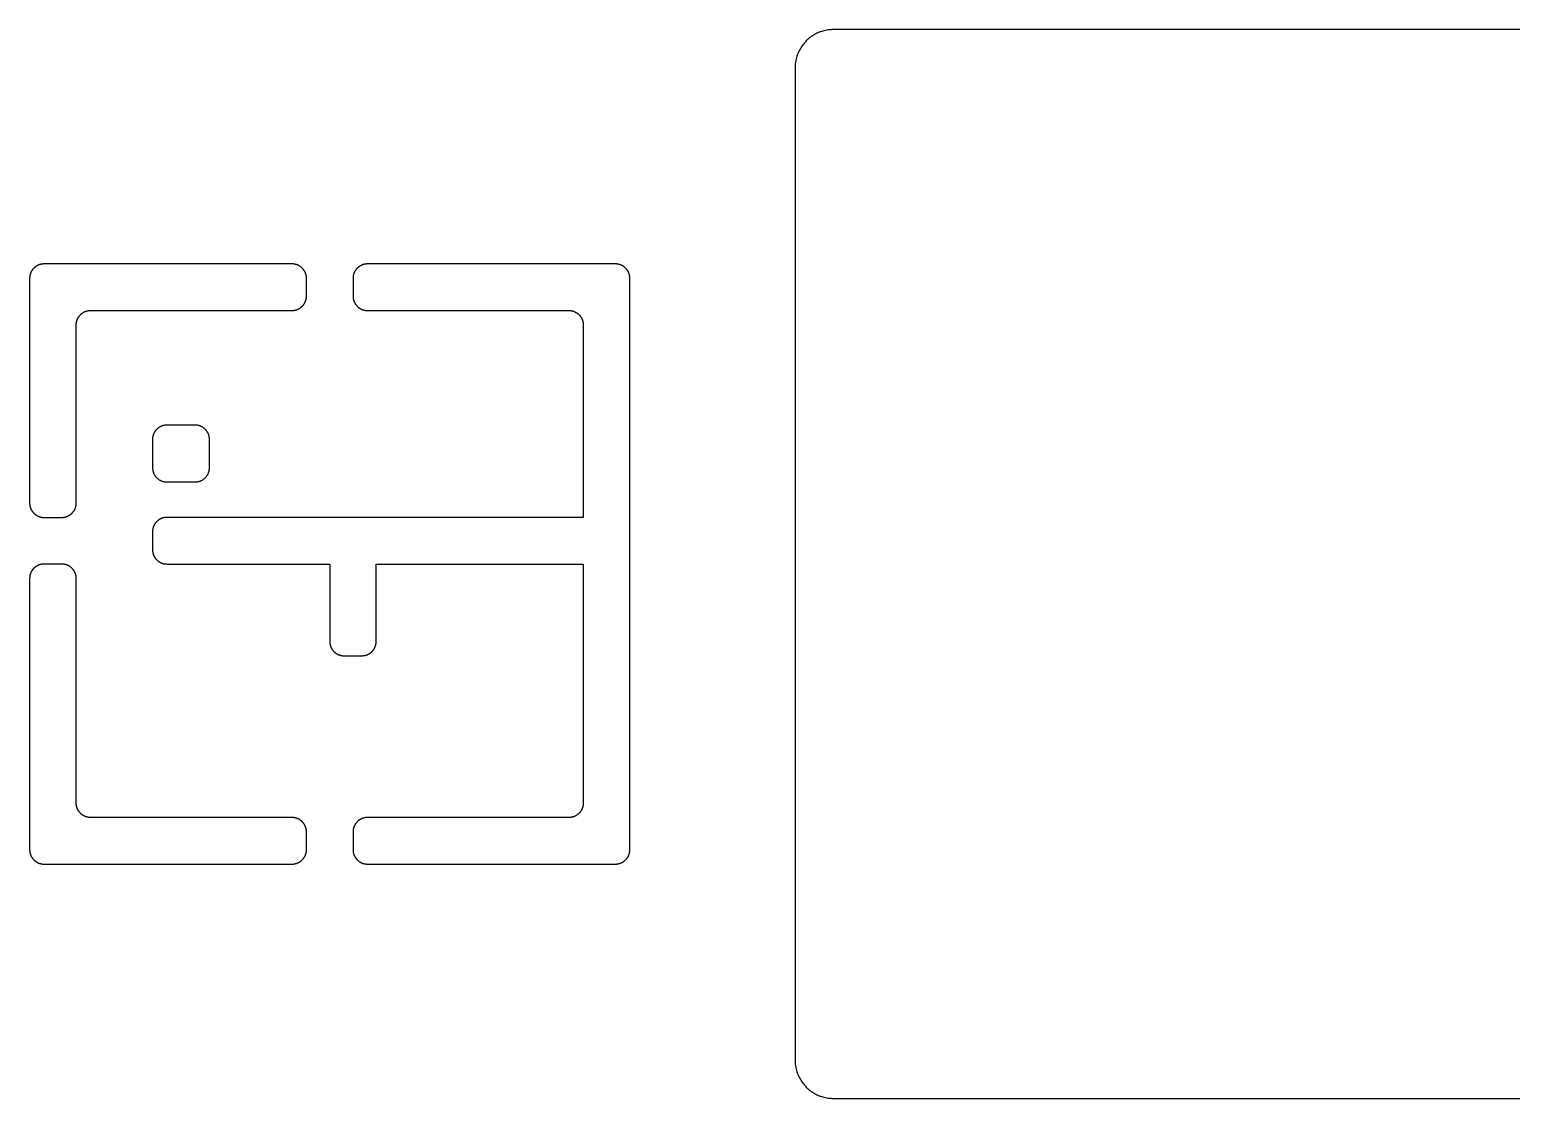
# Model space of a CAD drawing. Header units: millimetres. Extents: x -2014 to -1710, y 1046 to 1151.
# Drawn here: x -1988.44 to -1969.03, y 1091.71 to 1105.71 of the extents above; entities that cross this region are included whole.
import ezdxf

# ---------------------------------------------------------------- set-up
doc = ezdxf.new("R2010")
doc.units = ezdxf.units.MM
doc.layers.add('Layer 01', color=1, linetype='Continuous', true_color=0xff0000)

msp = doc.modelspace()

# ---------------------------------------------------------------- linework, layer by layer
at = {"layer": 'Layer 01', "color": 254, "true_color": 0xcad1ee}
for points in [[(-1977.91549, 1105.705865), (-1977.932561, 1105.705574), (-1977.949611, 1105.7047), (-1977.966622, 1105.703244), (-1977.983574, 1105.701208), (-1978.000445, 1105.698595), (-1978.017218, 1105.695407), (-1978.033872, 1105.691649), (-1978.050389, 1105.687324), (-1978.066748, 1105.682438), (-1978.08293, 1105.676996), (-1978.098917, 1105.671004), (-1978.114691, 1105.664471), (-1978.130232, 1105.657403), (-1978.145523, 1105.649808), (-1978.160545, 1105.641695), (-1978.175282, 1105.633075), (-1978.189716, 1105.623956), (-1978.20383, 1105.61435), (-1978.217608, 1105.604268), (-1978.231034, 1105.593721), (-1978.244092, 1105.582722), (-1978.256767, 1105.571283), (-1978.269044, 1105.559419), (-1978.280908, 1105.547142), (-1978.292347, 1105.534467), (-1978.303346, 1105.521409), (-1978.313893, 1105.507983), (-1978.323975, 1105.494205), (-1978.333581, 1105.480091), (-1978.3427, 1105.465657), (-1978.351321, 1105.45092), (-1978.359433, 1105.435898), (-1978.367028, 1105.420607), (-1978.374096, 1105.405066), (-1978.380629, 1105.389292), (-1978.386621, 1105.373305), (-1978.392063, 1105.357122), (-1978.396949, 1105.340764), (-1978.401274, 1105.324247), (-1978.405032, 1105.307593), (-1978.40822, 1105.29082), (-1978.410833, 1105.273949), (-1978.412869, 1105.256997), (-1978.414325, 1105.239986), (-1978.415199, 1105.222936), (-1978.41549, 1105.205865)], [(-1964.91549, 1105.705865), (-1977.91549, 1105.705865)], [(-1978.41549, 1105.205865), (-1978.41549, 1092.205865)], [(-1988.251842, 1102.636607), (-1988.25671, 1102.636551), (-1988.261536, 1102.636386), (-1988.266321, 1102.63611), (-1988.271064, 1102.635724), (-1988.275765, 1102.635228), (-1988.280424, 1102.634623), (-1988.285041, 1102.633908), (-1988.289615, 1102.633083), (-1988.294146, 1102.63215), (-1988.298635, 1102.631107), (-1988.303081, 1102.629956), (-1988.307483, 1102.628696), (-1988.311843, 1102.627328), (-1988.316158, 1102.625851), (-1988.32043, 1102.624266), (-1988.324658, 1102.622573), (-1988.328842, 1102.620773), (-1988.332982, 1102.618865), (-1988.337077, 1102.616849), (-1988.341128, 1102.614727), (-1988.345134, 1102.612497), (-1988.349095, 1102.610161), (-1988.353011, 1102.607717), (-1988.356881, 1102.605168), (-1988.360707, 1102.602512), (-1988.364486, 1102.599749), (-1988.368219, 1102.596881), (-1988.371907, 1102.593907), (-1988.375548, 1102.590828), (-1988.379143, 1102.587643), (-1988.382691, 1102.584352), (-1988.386193, 1102.580957), (-1988.389617, 1102.577486), (-1988.392932, 1102.573967), (-1988.396138, 1102.570402), (-1988.399236, 1102.56679), (-1988.402225, 1102.563131), (-1988.405105, 1102.559425), (-1988.407877, 1102.555673), (-1988.41054, 1102.551873), (-1988.413094, 1102.548026), (-1988.415539, 1102.544133), (-1988.417876, 1102.540192), (-1988.420104, 1102.536205), (-1988.422224, 1102.532171), (-1988.424235, 1102.52809), (-1988.426137, 1102.523962), (-1988.42793, 1102.519787), (-1988.429615, 1102.515565), (-1988.431191, 1102.511296), (-1988.432658, 1102.50698), (-1988.434017, 1102.502617), (-1988.435267, 1102.498208), (-1988.436408, 1102.493751), (-1988.437441, 1102.489248), (-1988.438364, 1102.484698), (-1988.43918, 1102.480101), (-1988.439886, 1102.475457), (-1988.440484, 1102.470766), (-1988.440973, 1102.466028), (-1988.441353, 1102.461243), (-1988.441625, 1102.456411), (-1988.441788, 1102.451532), (-1988.441843, 1102.446607)], [(-1985.006083, 1102.636607), (-1988.251842, 1102.636607)], [(-1984.816083, 1102.446607), (-1984.816138, 1102.451472), (-1984.816304, 1102.456296), (-1984.81658, 1102.461079), (-1984.816967, 1102.465821), (-1984.817463, 1102.47052), (-1984.818069, 1102.475178), (-1984.818785, 1102.479794), (-1984.81961, 1102.484368), (-1984.820544, 1102.488899), (-1984.821587, 1102.493388), (-1984.82274, 1102.497833), (-1984.824, 1102.502236), (-1984.82537, 1102.506595), (-1984.826847, 1102.510911), (-1984.828433, 1102.515184), (-1984.830126, 1102.519413), (-1984.831927, 1102.523597), (-1984.833835, 1102.527738), (-1984.835851, 1102.531834), (-1984.837974, 1102.535885), (-1984.840204, 1102.539892), (-1984.84254, 1102.543854), (-1984.844983, 1102.547771), (-1984.847533, 1102.551642), (-1984.850188, 1102.555468), (-1984.85295, 1102.559248), (-1984.855817, 1102.562982), (-1984.85879, 1102.56667), (-1984.861868, 1102.570312), (-1984.865051, 1102.573907), (-1984.868339, 1102.577455), (-1984.871732, 1102.580957), (-1984.875201, 1102.584381), (-1984.878717, 1102.587696), (-1984.88228, 1102.590902), (-1984.885891, 1102.594), (-1984.889548, 1102.596989), (-1984.893252, 1102.599869), (-1984.897003, 1102.602641), (-1984.900802, 1102.605304), (-1984.904647, 1102.607858), (-1984.90854, 1102.610304), (-1984.912479, 1102.61264), (-1984.916466, 1102.614869), (-1984.9205, 1102.616988), (-1984.924581, 1102.618999), (-1984.928708, 1102.620901), (-1984.932883, 1102.622694), (-1984.937105, 1102.624379), (-1984.941374, 1102.625955), (-1984.94569, 1102.627422), (-1984.950054, 1102.628781), (-1984.954464, 1102.630031), (-1984.958921, 1102.631172), (-1984.963425, 1102.632205), (-1984.967977, 1102.633129), (-1984.972575, 1102.633944), (-1984.977221, 1102.63465), (-1984.981914, 1102.635248), (-1984.986653, 1102.635737), (-1984.99144, 1102.636118), (-1984.996274, 1102.636389), (-1985.001155, 1102.636552), (-1985.006083, 1102.636607)], [(-1984.016083, 1102.636607), (-1984.020948, 1102.636551), (-1984.025772, 1102.636386), (-1984.030555, 1102.636109), (-1984.035297, 1102.635723), (-1984.039997, 1102.635227), (-1984.044654, 1102.63462), (-1984.04927, 1102.633905), (-1984.053844, 1102.63308), (-1984.058375, 1102.632145), (-1984.062864, 1102.631102), (-1984.067309, 1102.62995), (-1984.071712, 1102.628689), (-1984.076071, 1102.62732), (-1984.080388, 1102.625842), (-1984.08466, 1102.624257), (-1984.088889, 1102.622563), (-1984.093073, 1102.620762), (-1984.097214, 1102.618854), (-1984.10131, 1102.616838), (-1984.105361, 1102.614715), (-1984.109368, 1102.612485), (-1984.11333, 1102.610149), (-1984.117247, 1102.607706), (-1984.121118, 1102.605157), (-1984.124944, 1102.602501), (-1984.128724, 1102.59974), (-1984.132458, 1102.596872), (-1984.136146, 1102.5939), (-1984.139788, 1102.590822), (-1984.143383, 1102.587638), (-1984.146931, 1102.58435), (-1984.150433, 1102.580957), (-1984.153857, 1102.577488), (-1984.157172, 1102.573972), (-1984.160378, 1102.570409), (-1984.163476, 1102.566799), (-1984.166465, 1102.563142), (-1984.169345, 1102.559437), (-1984.172117, 1102.555686), (-1984.17478, 1102.551888), (-1984.177334, 1102.548042), (-1984.17978, 1102.54415), (-1984.182116, 1102.54021), (-1984.184345, 1102.536223), (-1984.186464, 1102.53219), (-1984.188475, 1102.528109), (-1984.190377, 1102.523981), (-1984.19217, 1102.519806), (-1984.193855, 1102.515584), (-1984.195431, 1102.511315), (-1984.196898, 1102.506999), (-1984.198257, 1102.502636), (-1984.199507, 1102.498226), (-1984.200648, 1102.493768), (-1984.201681, 1102.489264), (-1984.202605, 1102.484712), (-1984.20342, 1102.480114), (-1984.204126, 1102.475468), (-1984.204724, 1102.470776), (-1984.205213, 1102.466036), (-1984.205594, 1102.461249), (-1984.205865, 1102.456416), (-1984.206028, 1102.451535), (-1984.206083, 1102.446607)], [(-1980.770323, 1102.636607), (-1984.016083, 1102.636607)], [(-1980.580323, 1102.446607), (-1980.580378, 1102.451472), (-1980.580544, 1102.456296), (-1980.58082, 1102.461079), (-1980.581207, 1102.465821), (-1980.581703, 1102.47052), (-1980.582309, 1102.475178), (-1980.583025, 1102.479794), (-1980.58385, 1102.484368), (-1980.584784, 1102.488899), (-1980.585828, 1102.493388), (-1980.58698, 1102.497833), (-1980.588241, 1102.502236), (-1980.58961, 1102.506595), (-1980.591087, 1102.510911), (-1980.592673, 1102.515184), (-1980.594366, 1102.519413), (-1980.596167, 1102.523597), (-1980.598076, 1102.527738), (-1980.600091, 1102.531834), (-1980.602214, 1102.535885), (-1980.604444, 1102.539892), (-1980.606781, 1102.543854), (-1980.609224, 1102.547771), (-1980.611773, 1102.551642), (-1980.614428, 1102.555468), (-1980.61719, 1102.559248), (-1980.620057, 1102.562982), (-1980.62303, 1102.56667), (-1980.626108, 1102.570312), (-1980.629291, 1102.573907), (-1980.632579, 1102.577455), (-1980.635973, 1102.580957), (-1980.639442, 1102.584381), (-1980.642958, 1102.587696), (-1980.646521, 1102.590902), (-1980.650131, 1102.594), (-1980.653788, 1102.596989), (-1980.657492, 1102.599869), (-1980.661244, 1102.602641), (-1980.665042, 1102.605304), (-1980.668887, 1102.607858), (-1980.67278, 1102.610304), (-1980.676719, 1102.61264), (-1980.680706, 1102.614869), (-1980.68474, 1102.616988), (-1980.688821, 1102.618999), (-1980.692948, 1102.620901), (-1980.697123, 1102.622694), (-1980.701345, 1102.624379), (-1980.705614, 1102.625955), (-1980.709931, 1102.627422), (-1980.714294, 1102.628781), (-1980.718704, 1102.630031), (-1980.723161, 1102.631172), (-1980.727666, 1102.632205), (-1980.732217, 1102.633129), (-1980.736816, 1102.633944), (-1980.741461, 1102.63465), (-1980.746154, 1102.635248), (-1980.750893, 1102.635737), (-1980.75568, 1102.636118), (-1980.760514, 1102.636389), (-1980.765395, 1102.636552), (-1980.770323, 1102.636607)], [(-1988.441843, 1102.446607), (-1988.441843, 1099.505787)], [(-1984.816083, 1102.216607), (-1984.816083, 1102.446607)], [(-1984.206083, 1102.446607), (-1984.206083, 1102.216607)], [(-1980.580323, 1094.965087), (-1980.580323, 1102.446607)], [(-1985.006083, 1102.026607), (-1985.001217, 1102.026662), (-1984.996393, 1102.026828), (-1984.99161, 1102.027104), (-1984.986869, 1102.027491), (-1984.982169, 1102.027987), (-1984.977511, 1102.028593), (-1984.972895, 1102.029309), (-1984.968322, 1102.030134), (-1984.96379, 1102.031068), (-1984.959302, 1102.032112), (-1984.954856, 1102.033264), (-1984.950453, 1102.034524), (-1984.946094, 1102.035894), (-1984.941778, 1102.037371), (-1984.937505, 1102.038957), (-1984.933277, 1102.04065), (-1984.929092, 1102.042451), (-1984.924952, 1102.044359), (-1984.920856, 1102.046375), (-1984.916804, 1102.048498), (-1984.912797, 1102.050728), (-1984.908835, 1102.053064), (-1984.904919, 1102.055507), (-1984.901047, 1102.058057), (-1984.897222, 1102.060712), (-1984.893442, 1102.063474), (-1984.889707, 1102.066341), (-1984.886019, 1102.069314), (-1984.882378, 1102.072392), (-1984.878783, 1102.075575), (-1984.875234, 1102.078863), (-1984.871732, 1102.082256), (-1984.868309, 1102.085725), (-1984.864994, 1102.089241), (-1984.861787, 1102.092804), (-1984.858689, 1102.096415), (-1984.8557, 1102.100072), (-1984.85282, 1102.103776), (-1984.850049, 1102.107527), (-1984.847386, 1102.111326), (-1984.844831, 1102.115171), (-1984.842386, 1102.119064), (-1984.840049, 1102.123003), (-1984.837821, 1102.12699), (-1984.835701, 1102.131024), (-1984.833691, 1102.135105), (-1984.831789, 1102.139232), (-1984.829995, 1102.143407), (-1984.82831, 1102.147629), (-1984.826734, 1102.151898), (-1984.825267, 1102.156214), (-1984.823908, 1102.160578), (-1984.822658, 1102.164988), (-1984.821517, 1102.169445), (-1984.820485, 1102.17395), (-1984.819561, 1102.178501), (-1984.818746, 1102.183099), (-1984.818039, 1102.187745), (-1984.817441, 1102.192438), (-1984.816952, 1102.197177), (-1984.816572, 1102.201964), (-1984.8163, 1102.206798), (-1984.816137, 1102.211679), (-1984.816083, 1102.216607)], [(-1984.206083, 1102.216607), (-1984.206027, 1102.211741), (-1984.205861, 1102.206917), (-1984.205585, 1102.202134), (-1984.205199, 1102.197393), (-1984.204703, 1102.192693), (-1984.204096, 1102.188035), (-1984.203381, 1102.183419), (-1984.202556, 1102.178846), (-1984.201621, 1102.174314), (-1984.200578, 1102.169826), (-1984.199426, 1102.16538), (-1984.198165, 1102.160978), (-1984.196796, 1102.156618), (-1984.195318, 1102.152302), (-1984.193733, 1102.14803), (-1984.192039, 1102.143801), (-1984.190238, 1102.139616), (-1984.18833, 1102.135476), (-1984.186314, 1102.13138), (-1984.184191, 1102.127328), (-1984.181961, 1102.123321), (-1984.179625, 1102.11936), (-1984.177182, 1102.115443), (-1984.174633, 1102.111572), (-1984.171977, 1102.107746), (-1984.169216, 1102.103966), (-1984.166349, 1102.100232), (-1984.163376, 1102.096544), (-1984.160298, 1102.092902), (-1984.157114, 1102.089307), (-1984.153826, 1102.085758), (-1984.150433, 1102.082256), (-1984.146964, 1102.078833), (-1984.143448, 1102.075518), (-1984.139885, 1102.072311), (-1984.136275, 1102.069214), (-1984.132618, 1102.066225), (-1984.128913, 1102.063344), (-1984.125162, 1102.060573), (-1984.121364, 1102.05791), (-1984.117518, 1102.055355), (-1984.113626, 1102.05291), (-1984.109686, 1102.050573), (-1984.105699, 1102.048345), (-1984.101666, 1102.046225), (-1984.097585, 1102.044215), (-1984.093457, 1102.042313), (-1984.089282, 1102.040519), (-1984.08506, 1102.038834), (-1984.080791, 1102.037258), (-1984.076475, 1102.035791), (-1984.072112, 1102.034432), (-1984.067702, 1102.033183), (-1984.063244, 1102.032041), (-1984.05874, 1102.031009), (-1984.054189, 1102.030085), (-1984.04959, 1102.02927), (-1984.044944, 1102.028563), (-1984.040252, 1102.027965), (-1984.035512, 1102.027476), (-1984.030725, 1102.027096), (-1984.025892, 1102.026824), (-1984.021011, 1102.026661), (-1984.016083, 1102.026607)], [(-1987.831843, 1101.836607), (-1987.831787, 1101.841474), (-1987.831622, 1101.846301), (-1987.831346, 1101.851085), (-1987.83096, 1101.855828), (-1987.830464, 1101.860529), (-1987.829858, 1101.865188), (-1987.829143, 1101.869805), (-1987.828319, 1101.874379), (-1987.827386, 1101.878911), (-1987.826343, 1101.883399), (-1987.825192, 1101.887845), (-1987.823932, 1101.892248), (-1987.822563, 1101.896607), (-1987.821087, 1101.900923), (-1987.819502, 1101.905194), (-1987.817809, 1101.909423), (-1987.816009, 1101.913607), (-1987.814101, 1101.917746), (-1987.812085, 1101.921842), (-1987.809963, 1101.925892), (-1987.807733, 1101.929898), (-1987.805396, 1101.933859), (-1987.802953, 1101.937775), (-1987.800403, 1101.941646), (-1987.797747, 1101.945471), (-1987.794985, 1101.94925), (-1987.792117, 1101.952984), (-1987.789143, 1101.956671), (-1987.786064, 1101.960312), (-1987.782878, 1101.963907), (-1987.779588, 1101.967455), (-1987.776193, 1101.970957), (-1987.772721, 1101.974381), (-1987.769203, 1101.977696), (-1987.765638, 1101.980902), (-1987.762026, 1101.984), (-1987.758367, 1101.986989), (-1987.754661, 1101.989869), (-1987.750908, 1101.992641), (-1987.747109, 1101.995304), (-1987.743262, 1101.997858), (-1987.739369, 1102.000304), (-1987.735428, 1102.00264), (-1987.731441, 1102.004869), (-1987.727407, 1102.006988), (-1987.723325, 1102.008999), (-1987.719197, 1102.010901), (-1987.715022, 1102.012694), (-1987.7108, 1102.014379), (-1987.706532, 1102.015955), (-1987.702216, 1102.017422), (-1987.697853, 1102.018781), (-1987.693444, 1102.020031), (-1987.688987, 1102.021172), (-1987.684484, 1102.022205), (-1987.679934, 1102.023129), (-1987.675336, 1102.023944), (-1987.670692, 1102.02465), (-1987.666001, 1102.025248), (-1987.661263, 1102.025737), (-1987.656478, 1102.026118), (-1987.651647, 1102.026389), (-1987.646768, 1102.026552), (-1987.641843, 1102.026607)], [(-1987.641843, 1102.026607), (-1985.006083, 1102.026607)], [(-1984.016083, 1102.026607), (-1981.380323, 1102.026607)], [(-1981.380323, 1102.026607), (-1981.375455, 1102.026551), (-1981.370629, 1102.026386), (-1981.365844, 1102.02611), (-1981.361101, 1102.025724), (-1981.3564, 1102.025228), (-1981.351741, 1102.024623), (-1981.347125, 1102.023908), (-1981.342551, 1102.023083), (-1981.338019, 1102.02215), (-1981.33353, 1102.021107), (-1981.329085, 1102.019956), (-1981.324682, 1102.018696), (-1981.320323, 1102.017328), (-1981.316007, 1102.015851), (-1981.311735, 1102.014266), (-1981.307507, 1102.012573), (-1981.303323, 1102.010773), (-1981.299183, 1102.008865), (-1981.295088, 1102.006849), (-1981.291037, 1102.004727), (-1981.287031, 1102.002497), (-1981.28307, 1102.000161), (-1981.279154, 1101.997717), (-1981.275284, 1101.995168), (-1981.271459, 1101.992512), (-1981.26768, 1101.989749), (-1981.263946, 1101.986881), (-1981.260259, 1101.983907), (-1981.256617, 1101.980828), (-1981.253022, 1101.977643), (-1981.249474, 1101.974352), (-1981.245973, 1101.970957), (-1981.242549, 1101.967486), (-1981.239234, 1101.963968), (-1981.236027, 1101.960402), (-1981.23293, 1101.95679), (-1981.229941, 1101.953131), (-1981.22706, 1101.949425), (-1981.224289, 1101.945673), (-1981.221626, 1101.941873), (-1981.219072, 1101.938026), (-1981.216626, 1101.934133), (-1981.214289, 1101.930192), (-1981.212061, 1101.926205), (-1981.209942, 1101.922171), (-1981.207931, 1101.91809), (-1981.206029, 1101.913962), (-1981.204235, 1101.909787), (-1981.202551, 1101.905565), (-1981.200975, 1101.901296), (-1981.199507, 1101.89698), (-1981.198149, 1101.892617), (-1981.196899, 1101.888208), (-1981.195757, 1101.883751), (-1981.194725, 1101.879248), (-1981.193801, 1101.874698), (-1981.192986, 1101.870101), (-1981.192279, 1101.865456), (-1981.191681, 1101.860765), (-1981.191192, 1101.856028), (-1981.190812, 1101.851243), (-1981.19054, 1101.846411), (-1981.190377, 1101.841532), (-1981.190323, 1101.836607)], [(-1987.831843, 1099.505787), (-1987.831843, 1101.836607)], [(-1981.190323, 1101.836607), (-1981.190323, 1099.315787)], [(-1986.645054, 1100.524985), (-1986.649838, 1100.524931), (-1986.654581, 1100.524767), (-1986.659284, 1100.524496), (-1986.663946, 1100.524116), (-1986.668566, 1100.523628), (-1986.673146, 1100.523032), (-1986.677684, 1100.522328), (-1986.682181, 1100.521517), (-1986.686636, 1100.520598), (-1986.69105, 1100.519573), (-1986.695421, 1100.51844), (-1986.699749, 1100.5172), (-1986.704036, 1100.515854), (-1986.708279, 1100.514401), (-1986.71248, 1100.512842), (-1986.716638, 1100.511178), (-1986.720752, 1100.509407), (-1986.724823, 1100.50753), (-1986.72885, 1100.505548), (-1986.732834, 1100.503461), (-1986.736773, 1100.501269), (-1986.740669, 1100.498971), (-1986.74452, 1100.496569), (-1986.748326, 1100.494063), (-1986.752088, 1100.491452), (-1986.755804, 1100.488737), (-1986.759476, 1100.485918), (-1986.763102, 1100.482995), (-1986.766682, 1100.479969), (-1986.770217, 1100.476839), (-1986.773706, 1100.473606), (-1986.777149, 1100.470269), (-1986.780515, 1100.466859), (-1986.783775, 1100.463402), (-1986.786927, 1100.459899), (-1986.789973, 1100.456349), (-1986.792912, 1100.452753), (-1986.795744, 1100.449111), (-1986.798469, 1100.445423), (-1986.801087, 1100.441688), (-1986.803598, 1100.437907), (-1986.806003, 1100.43408), (-1986.8083, 1100.430207), (-1986.810491, 1100.426287), (-1986.812575, 1100.422321), (-1986.814552, 1100.418309), (-1986.816422, 1100.41425), (-1986.818185, 1100.410145), (-1986.819842, 1100.405994), (-1986.821391, 1100.401797), (-1986.822834, 1100.397553), (-1986.82417, 1100.393263), (-1986.825399, 1100.388927), (-1986.826521, 1100.384544), (-1986.827536, 1100.380116), (-1986.828445, 1100.375641), (-1986.829246, 1100.371119), (-1986.829941, 1100.366552), (-1986.830529, 1100.361938), (-1986.831009, 1100.357278), (-1986.831383, 1100.352572), (-1986.831651, 1100.347819), (-1986.831811, 1100.34302), (-1986.831864, 1100.338175)], [(-1986.27399, 1100.524985), (-1986.645054, 1100.524985)], [(-1986.08718, 1100.338175), (-1986.087234, 1100.342958), (-1986.087397, 1100.347702), (-1986.087669, 1100.352404), (-1986.088049, 1100.357066), (-1986.088537, 1100.361687), (-1986.089133, 1100.366267), (-1986.089837, 1100.370805), (-1986.090648, 1100.375302), (-1986.091566, 1100.379757), (-1986.092592, 1100.38417), (-1986.093725, 1100.388541), (-1986.094965, 1100.39287), (-1986.096311, 1100.397156), (-1986.097763, 1100.4014), (-1986.099322, 1100.405601), (-1986.100987, 1100.409758), (-1986.102758, 1100.413873), (-1986.104635, 1100.417944), (-1986.106617, 1100.421971), (-1986.108704, 1100.425955), (-1986.110896, 1100.429894), (-1986.113193, 1100.433789), (-1986.115595, 1100.43764), (-1986.118102, 1100.441447), (-1986.120713, 1100.445208), (-1986.123428, 1100.448925), (-1986.126247, 1100.452596), (-1986.12917, 1100.456222), (-1986.132196, 1100.459803), (-1986.135326, 1100.463338), (-1986.138559, 1100.466827), (-1986.141895, 1100.470269), (-1986.145306, 1100.473636), (-1986.148763, 1100.476895), (-1986.152266, 1100.480048), (-1986.155816, 1100.483093), (-1986.159412, 1100.486032), (-1986.163054, 1100.488864), (-1986.166742, 1100.491589), (-1986.170477, 1100.494207), (-1986.174258, 1100.496719), (-1986.178085, 1100.499123), (-1986.181958, 1100.501421), (-1986.185878, 1100.503612), (-1986.189844, 1100.505696), (-1986.193856, 1100.507673), (-1986.197915, 1100.509543), (-1986.20202, 1100.511306), (-1986.206171, 1100.512963), (-1986.210368, 1100.514512), (-1986.214612, 1100.515955), (-1986.218902, 1100.517291), (-1986.223238, 1100.51852), (-1986.22762, 1100.519642), (-1986.232049, 1100.520657), (-1986.236524, 1100.521565), (-1986.241045, 1100.522367), (-1986.245613, 1100.523061), (-1986.250227, 1100.523649), (-1986.254887, 1100.52413), (-1986.259593, 1100.524504), (-1986.264346, 1100.524771), (-1986.269145, 1100.524932), (-1986.27399, 1100.524985)], [(-1986.831864, 1100.338175), (-1986.831864, 1099.967122)], [(-1986.08718, 1099.967122), (-1986.08718, 1100.338175)], [(-1986.831864, 1099.967122), (-1986.831751, 1099.960602), (-1986.831409, 1099.954091), (-1986.830841, 1099.947595), (-1986.830046, 1099.941123), (-1986.829026, 1099.934683), (-1986.827782, 1099.928282), (-1986.826315, 1099.921929), (-1986.824628, 1099.91563), (-1986.822721, 1099.909394), (-1986.820598, 1099.903229), (-1986.818262, 1099.897142), (-1986.815714, 1099.891139), (-1986.812958, 1099.88523), (-1986.809998, 1099.87942), (-1986.806837, 1099.873717), (-1986.803478, 1099.868128), (-1986.799927, 1099.862659), (-1986.796187, 1099.857318), (-1986.792263, 1099.85211), (-1986.788159, 1099.847043), (-1986.783881, 1099.842122), (-1986.779434, 1099.837353), (-1986.774823, 1099.832742), (-1986.770055, 1099.828295), (-1986.765133, 1099.824017), (-1986.760066, 1099.819914), (-1986.754858, 1099.815989), (-1986.749517, 1099.812249), (-1986.744048, 1099.808698), (-1986.738459, 1099.80534), (-1986.732756, 1099.802178), (-1986.726946, 1099.799218), (-1986.721037, 1099.796462), (-1986.715034, 1099.793915), (-1986.708947, 1099.791578), (-1986.702782, 1099.789455), (-1986.696546, 1099.787548), (-1986.690248, 1099.785861), (-1986.683894, 1099.784394), (-1986.677493, 1099.78315), (-1986.671053, 1099.78213), (-1986.664581, 1099.781335), (-1986.658085, 1099.780767), (-1986.651574, 1099.780426), (-1986.645054, 1099.780312)], [(-1986.27399, 1099.780312), (-1986.269206, 1099.780366), (-1986.264463, 1099.780529), (-1986.259761, 1099.780801), (-1986.255099, 1099.781181), (-1986.250478, 1099.781669), (-1986.245898, 1099.782265), (-1986.24136, 1099.782968), (-1986.236863, 1099.78378), (-1986.232408, 1099.784698), (-1986.227995, 1099.785724), (-1986.223624, 1099.786857), (-1986.219295, 1099.788097), (-1986.215009, 1099.789443), (-1986.210765, 1099.790895), (-1986.206564, 1099.792454), (-1986.202407, 1099.794119), (-1986.198292, 1099.79589), (-1986.194221, 1099.797766), (-1986.190194, 1099.799748), (-1986.18621, 1099.801836), (-1986.182271, 1099.804028), (-1986.178375, 1099.806325), (-1986.174525, 1099.808727), (-1986.170718, 1099.811234), (-1986.166957, 1099.813845), (-1986.16324, 1099.81656), (-1986.159569, 1099.819379), (-1986.155942, 1099.822302), (-1986.152362, 1099.825328), (-1986.148827, 1099.828458), (-1986.145338, 1099.831691), (-1986.141895, 1099.835027), (-1986.138529, 1099.838438), (-1986.13527, 1099.841895), (-1986.132117, 1099.845398), (-1986.129071, 1099.848948), (-1986.126133, 1099.852544), (-1986.123301, 1099.856186), (-1986.120576, 1099.859874), (-1986.117957, 1099.863609), (-1986.115446, 1099.86739), (-1986.113041, 1099.871217), (-1986.110744, 1099.87509), (-1986.108553, 1099.87901), (-1986.106469, 1099.882976), (-1986.104492, 1099.886988), (-1986.102622, 1099.891047), (-1986.100859, 1099.895152), (-1986.099202, 1099.899303), (-1986.097653, 1099.9035), (-1986.09621, 1099.907744), (-1986.094874, 1099.912034), (-1986.093645, 1099.91637), (-1986.092523, 1099.920752), (-1986.091508, 1099.925181), (-1986.0906, 1099.929656), (-1986.089798, 1099.934177), (-1986.089103, 1099.938745), (-1986.088516, 1099.943359), (-1986.088035, 1099.948019), (-1986.087661, 1099.952725), (-1986.087394, 1099.957478), (-1986.087233, 1099.962277), (-1986.08718, 1099.967122)], [(-1986.645054, 1099.780312), (-1986.27399, 1099.780312)], [(-1988.441843, 1099.505787), (-1988.441787, 1099.500922), (-1988.441621, 1099.496097), (-1988.441345, 1099.491314), (-1988.440959, 1099.486573), (-1988.440462, 1099.481873), (-1988.439856, 1099.477215), (-1988.43914, 1099.472599), (-1988.438315, 1099.468026), (-1988.437381, 1099.463495), (-1988.436338, 1099.459006), (-1988.435186, 1099.45456), (-1988.433925, 1099.450158), (-1988.432556, 1099.445798), (-1988.431078, 1099.441482), (-1988.429493, 1099.43721), (-1988.427799, 1099.432981), (-1988.425998, 1099.428796), (-1988.42409, 1099.424656), (-1988.422074, 1099.42056), (-1988.419951, 1099.416508), (-1988.417721, 1099.412501), (-1988.415385, 1099.40854), (-1988.412942, 1099.404623), (-1988.410392, 1099.400752), (-1988.407737, 1099.396926), (-1988.404975, 1099.393146), (-1988.402108, 1099.389412), (-1988.399136, 1099.385724), (-1988.396057, 1099.382082), (-1988.392874, 1099.378487), (-1988.389586, 1099.374938), (-1988.386193, 1099.371437), (-1988.382724, 1099.368013), (-1988.379208, 1099.364698), (-1988.375645, 1099.361491), (-1988.372035, 1099.358394), (-1988.368377, 1099.355405), (-1988.364673, 1099.352524), (-1988.360922, 1099.349753), (-1988.357123, 1099.34709), (-1988.353278, 1099.344536), (-1988.349385, 1099.34209), (-1988.345446, 1099.339753), (-1988.341459, 1099.337525), (-1988.337425, 1099.335406), (-1988.333345, 1099.333395), (-1988.329217, 1099.331493), (-1988.325042, 1099.329699), (-1988.32082, 1099.328015), (-1988.316551, 1099.326439), (-1988.312235, 1099.324971), (-1988.307872, 1099.323613), (-1988.303461, 1099.322363), (-1988.299004, 1099.321222), (-1988.2945, 1099.320189), (-1988.289948, 1099.319265), (-1988.28535, 1099.31845), (-1988.280704, 1099.317743), (-1988.276012, 1099.317146), (-1988.271272, 1099.316656), (-1988.266485, 1099.316276), (-1988.261651, 1099.316004), (-1988.25677, 1099.315841), (-1988.251842, 1099.315787)], [(-1988.021843, 1099.315787), (-1988.016975, 1099.315842), (-1988.012149, 1099.316008), (-1988.007364, 1099.316284), (-1988.002621, 1099.31667), (-1987.99792, 1099.317166), (-1987.993261, 1099.317771), (-1987.988644, 1099.318486), (-1987.98407, 1099.31931), (-1987.979539, 1099.320244), (-1987.97505, 1099.321286), (-1987.970604, 1099.322438), (-1987.966202, 1099.323698), (-1987.961842, 1099.325066), (-1987.957527, 1099.326543), (-1987.953255, 1099.328128), (-1987.949027, 1099.32982), (-1987.944843, 1099.331621), (-1987.940703, 1099.333529), (-1987.936608, 1099.335544), (-1987.932557, 1099.337667), (-1987.928551, 1099.339897), (-1987.92459, 1099.342233), (-1987.920674, 1099.344676), (-1987.916804, 1099.347226), (-1987.912979, 1099.349882), (-1987.909199, 1099.352644), (-1987.905466, 1099.355512), (-1987.901778, 1099.358486), (-1987.898137, 1099.361566), (-1987.894542, 1099.364751), (-1987.890994, 1099.368041), (-1987.887492, 1099.371437), (-1987.884068, 1099.374908), (-1987.880753, 1099.378426), (-1987.877547, 1099.381991), (-1987.874449, 1099.385603), (-1987.87146, 1099.389262), (-1987.86858, 1099.392968), (-1987.865808, 1099.396721), (-1987.863145, 1099.400521), (-1987.860591, 1099.404367), (-1987.858146, 1099.408261), (-1987.855809, 1099.412201), (-1987.853581, 1099.416189), (-1987.851461, 1099.420223), (-1987.84945, 1099.424304), (-1987.847548, 1099.428432), (-1987.845755, 1099.432607), (-1987.84407, 1099.436829), (-1987.842494, 1099.441098), (-1987.841027, 1099.445414), (-1987.839668, 1099.449776), (-1987.838418, 1099.454186), (-1987.837277, 1099.458642), (-1987.836244, 1099.463146), (-1987.835321, 1099.467696), (-1987.834505, 1099.472293), (-1987.833799, 1099.476937), (-1987.833201, 1099.481628), (-1987.832712, 1099.486366), (-1987.832332, 1099.491151), (-1987.83206, 1099.495983), (-1987.831897, 1099.500861), (-1987.831843, 1099.505787)], [(-1988.251842, 1099.315787), (-1988.021843, 1099.315787)], [(-1986.645032, 1099.315787), (-1986.649816, 1099.315733), (-1986.654559, 1099.315569), (-1986.659262, 1099.315298), (-1986.663924, 1099.314918), (-1986.668545, 1099.31443), (-1986.673124, 1099.313834), (-1986.677663, 1099.31313), (-1986.682159, 1099.312319), (-1986.686615, 1099.3114), (-1986.691028, 1099.310375), (-1986.695399, 1099.309242), (-1986.699728, 1099.308002), (-1986.704014, 1099.306656), (-1986.708257, 1099.305203), (-1986.712458, 1099.303644), (-1986.716616, 1099.301979), (-1986.72073, 1099.300209), (-1986.724801, 1099.298332), (-1986.728829, 1099.29635), (-1986.732812, 1099.294263), (-1986.736752, 1099.292071), (-1986.740647, 1099.289773), (-1986.744498, 1099.287371), (-1986.748304, 1099.284865), (-1986.752066, 1099.282254), (-1986.755782, 1099.279539), (-1986.759454, 1099.27672), (-1986.76308, 1099.273797), (-1986.76666, 1099.270771), (-1986.770195, 1099.267641), (-1986.773684, 1099.264408), (-1986.777127, 1099.261071), (-1986.780493, 1099.257661), (-1986.783753, 1099.254204), (-1986.786905, 1099.250701), (-1986.789951, 1099.247151), (-1986.79289, 1099.243555), (-1986.795722, 1099.239913), (-1986.798447, 1099.236225), (-1986.801065, 1099.23249), (-1986.803576, 1099.228709), (-1986.805981, 1099.224882), (-1986.808279, 1099.221009), (-1986.810469, 1099.217089), (-1986.812553, 1099.213123), (-1986.81453, 1099.209111), (-1986.8164, 1099.205052), (-1986.818164, 1099.200947), (-1986.81982, 1099.196796), (-1986.82137, 1099.192599), (-1986.822812, 1099.188355), (-1986.824148, 1099.184065), (-1986.825377, 1099.179729), (-1986.826499, 1099.175346), (-1986.827514, 1099.170918), (-1986.828423, 1099.166443), (-1986.829224, 1099.161921), (-1986.829919, 1099.157354), (-1986.830507, 1099.15274), (-1986.830988, 1099.14808), (-1986.831362, 1099.143374), (-1986.831629, 1099.138621), (-1986.831789, 1099.133822), (-1986.831843, 1099.128977)], [(-1981.190323, 1099.315787), (-1986.645032, 1099.315787)], [(-1986.831843, 1099.128977), (-1986.831843, 1098.892657)], [(-1986.831843, 1098.892657), (-1986.831788, 1098.887874), (-1986.831625, 1098.88313), (-1986.831353, 1098.878428), (-1986.830974, 1098.873766), (-1986.830485, 1098.869145), (-1986.82989, 1098.864565), (-1986.829186, 1098.860027), (-1986.828375, 1098.85553), (-1986.827456, 1098.851075), (-1986.82643, 1098.846662), (-1986.825297, 1098.842291), (-1986.824058, 1098.837962), (-1986.822712, 1098.833676), (-1986.821259, 1098.829432), (-1986.8197, 1098.825231), (-1986.818035, 1098.821074), (-1986.816264, 1098.816959), (-1986.814388, 1098.812888), (-1986.812406, 1098.808861), (-1986.810319, 1098.804877), (-1986.808126, 1098.800938), (-1986.805829, 1098.797043), (-1986.803427, 1098.793192), (-1986.80092, 1098.789385), (-1986.79831, 1098.785624), (-1986.795594, 1098.781907), (-1986.792775, 1098.778236), (-1986.789853, 1098.77461), (-1986.786826, 1098.771029), (-1986.783696, 1098.767494), (-1986.780463, 1098.764005), (-1986.777127, 1098.760562), (-1986.773716, 1098.757196), (-1986.770259, 1098.753937), (-1986.766756, 1098.750784), (-1986.763207, 1098.747738), (-1986.759611, 1098.7448), (-1986.755969, 1098.741968), (-1986.75228, 1098.739243), (-1986.748546, 1098.736624), (-1986.744765, 1098.734113), (-1986.740938, 1098.731709), (-1986.737064, 1098.729411), (-1986.733144, 1098.72722), (-1986.729178, 1098.725136), (-1986.725166, 1098.723159), (-1986.721108, 1098.721289), (-1986.717003, 1098.719526), (-1986.712852, 1098.717869), (-1986.708654, 1098.71632), (-1986.704411, 1098.714877), (-1986.700121, 1098.713541), (-1986.695785, 1098.712312), (-1986.691402, 1098.71119), (-1986.686973, 1098.710175), (-1986.682498, 1098.709267), (-1986.677977, 1098.708465), (-1986.673409, 1098.707771), (-1986.668796, 1098.707183), (-1986.664135, 1098.706702), (-1986.659429, 1098.706328), (-1986.654676, 1098.706061), (-1986.649877, 1098.7059), (-1986.645032, 1098.705847)], [(-1988.251842, 1098.705847), (-1988.25671, 1098.705792), (-1988.261536, 1098.705626), (-1988.266321, 1098.70535), (-1988.271064, 1098.704964), (-1988.275765, 1098.704468), (-1988.280424, 1098.703863), (-1988.285041, 1098.703148), (-1988.289615, 1098.702323), (-1988.294146, 1098.70139), (-1988.298635, 1098.700347), (-1988.303081, 1098.699196), (-1988.307483, 1098.697936), (-1988.311843, 1098.696568), (-1988.316158, 1098.695091), (-1988.32043, 1098.693506), (-1988.324658, 1098.691814), (-1988.328842, 1098.690013), (-1988.332982, 1098.688105), (-1988.337077, 1098.68609), (-1988.341128, 1098.683967), (-1988.345134, 1098.681737), (-1988.349095, 1098.679401), (-1988.353011, 1098.676958), (-1988.356881, 1098.674408), (-1988.360707, 1098.671752), (-1988.364486, 1098.66899), (-1988.368219, 1098.666121), (-1988.371907, 1098.663148), (-1988.375548, 1098.660068), (-1988.379143, 1098.656883), (-1988.382691, 1098.653593), (-1988.386193, 1098.650197), (-1988.389617, 1098.646726), (-1988.392932, 1098.643208), (-1988.396138, 1098.639643), (-1988.399236, 1098.63603), (-1988.402225, 1098.632371), (-1988.405105, 1098.628666), (-1988.407877, 1098.624913), (-1988.41054, 1098.621113), (-1988.413094, 1098.617267), (-1988.415539, 1098.613373), (-1988.417876, 1098.609433), (-1988.420104, 1098.605445), (-1988.422224, 1098.601411), (-1988.424235, 1098.59733), (-1988.426137, 1098.593202), (-1988.42793, 1098.589027), (-1988.429615, 1098.584805), (-1988.431191, 1098.580536), (-1988.432658, 1098.57622), (-1988.434017, 1098.571858), (-1988.435267, 1098.567448), (-1988.436408, 1098.562992), (-1988.437441, 1098.558488), (-1988.438364, 1098.553938), (-1988.43918, 1098.549341), (-1988.439886, 1098.544697), (-1988.440484, 1098.540006), (-1988.440973, 1098.535268), (-1988.441353, 1098.530483), (-1988.441625, 1098.525651), (-1988.441788, 1098.520772), (-1988.441843, 1098.515847)], [(-1988.021843, 1098.705847), (-1988.251842, 1098.705847)], [(-1987.831843, 1098.515847), (-1987.831898, 1098.520715), (-1987.832063, 1098.525541), (-1987.832339, 1098.530326), (-1987.832725, 1098.535068), (-1987.833221, 1098.539769), (-1987.833827, 1098.544428), (-1987.834542, 1098.549045), (-1987.835366, 1098.553619), (-1987.8363, 1098.558151), (-1987.837342, 1098.56264), (-1987.838493, 1098.567085), (-1987.839753, 1098.571488), (-1987.841122, 1098.575847), (-1987.842598, 1098.580163), (-1987.844183, 1098.584435), (-1987.845876, 1098.588663), (-1987.847676, 1098.592847), (-1987.849584, 1098.596987), (-1987.8516, 1098.601082), (-1987.853722, 1098.605133), (-1987.855952, 1098.609139), (-1987.858289, 1098.6131), (-1987.860732, 1098.617015), (-1987.863282, 1098.620886), (-1987.865938, 1098.624711), (-1987.8687, 1098.62849), (-1987.871568, 1098.632224), (-1987.874542, 1098.635911), (-1987.877622, 1098.639553), (-1987.880807, 1098.643147), (-1987.884097, 1098.646696), (-1987.887492, 1098.650197), (-1987.890964, 1098.653621), (-1987.894482, 1098.656936), (-1987.898047, 1098.660142), (-1987.901659, 1098.66324), (-1987.905318, 1098.666229), (-1987.909024, 1098.669109), (-1987.912777, 1098.671881), (-1987.916576, 1098.674544), (-1987.920423, 1098.677098), (-1987.924316, 1098.679544), (-1987.928257, 1098.681881), (-1987.932244, 1098.684109), (-1987.936278, 1098.686228), (-1987.94036, 1098.688239), (-1987.944488, 1098.690141), (-1987.948663, 1098.691934), (-1987.952885, 1098.693619), (-1987.957153, 1098.695195), (-1987.961469, 1098.696663), (-1987.965832, 1098.698021), (-1987.970241, 1098.699271), (-1987.974698, 1098.700412), (-1987.979201, 1098.701445), (-1987.983751, 1098.702369), (-1987.988349, 1098.703184), (-1987.992993, 1098.70389), (-1987.997684, 1098.704488), (-1988.002422, 1098.704977), (-1988.007207, 1098.705358), (-1988.012038, 1098.70563), (-1988.016917, 1098.705793), (-1988.021843, 1098.705847)], [(-1986.645032, 1098.705847), (-1984.511083, 1098.705847)], [(-1984.511083, 1098.705847), (-1984.511083, 1097.691005)], [(-1983.903201, 1097.691005), (-1983.903201, 1098.705847)], [(-1983.903201, 1098.705847), (-1981.190323, 1098.705847)], [(-1981.190323, 1098.705847), (-1981.190323, 1095.575087)], [(-1988.441843, 1098.515847), (-1988.441843, 1094.965087)], [(-1987.831843, 1095.575087), (-1987.831843, 1098.515847)], [(-1984.511083, 1097.691005), (-1984.511028, 1097.686221), (-1984.510865, 1097.681478), (-1984.510594, 1097.676775), (-1984.510214, 1097.672113), (-1984.509726, 1097.667493), (-1984.50913, 1097.662913), (-1984.508426, 1097.658374), (-1984.507615, 1097.653878), (-1984.506696, 1097.649422), (-1984.50567, 1097.645009), (-1984.504538, 1097.640638), (-1984.503298, 1097.636309), (-1984.501952, 1097.632023), (-1984.500499, 1097.62778), (-1984.49894, 1097.623579), (-1984.497275, 1097.619421), (-1984.495504, 1097.615307), (-1984.493628, 1097.611236), (-1984.491646, 1097.607208), (-1984.489559, 1097.603225), (-1984.487366, 1097.599285), (-1984.485069, 1097.59539), (-1984.482667, 1097.591539), (-1984.480161, 1097.587733), (-1984.47755, 1097.583971), (-1984.474835, 1097.580255), (-1984.472016, 1097.576583), (-1984.469093, 1097.572957), (-1984.466066, 1097.569377), (-1984.462936, 1097.565842), (-1984.459703, 1097.562353), (-1984.456367, 1097.55891), (-1984.452957, 1097.555544), (-1984.4495, 1097.552284), (-1984.445996, 1097.549132), (-1984.442447, 1097.546086), (-1984.438851, 1097.543147), (-1984.435209, 1097.540315), (-1984.431521, 1097.53759), (-1984.427786, 1097.534972), (-1984.424005, 1097.532461), (-1984.420178, 1097.530056), (-1984.416304, 1097.527758), (-1984.412385, 1097.525568), (-1984.408419, 1097.523484), (-1984.404406, 1097.521507), (-1984.400348, 1097.519637), (-1984.396243, 1097.517873), (-1984.392092, 1097.516217), (-1984.387895, 1097.514667), (-1984.383651, 1097.513225), (-1984.379361, 1097.511889), (-1984.375025, 1097.51066), (-1984.370642, 1097.509538), (-1984.366214, 1097.508523), (-1984.361739, 1097.507614), (-1984.357217, 1097.506813), (-1984.35265, 1097.506118), (-1984.348036, 1097.50553), (-1984.343376, 1097.505049), (-1984.338669, 1097.504675), (-1984.333917, 1097.504408), (-1984.329118, 1097.504248), (-1984.324272, 1097.504194)], [(-1984.324272, 1097.504194), (-1984.090011, 1097.504194)], [(-1984.090011, 1097.504194), (-1984.085227, 1097.504249), (-1984.080484, 1097.504412), (-1984.075781, 1097.504684), (-1984.071119, 1097.505063), (-1984.066499, 1097.505551), (-1984.061919, 1097.506147), (-1984.05738, 1097.506851), (-1984.052884, 1097.507662), (-1984.048428, 1097.508581), (-1984.044015, 1097.509607), (-1984.039644, 1097.51074), (-1984.035315, 1097.511979), (-1984.031029, 1097.513325), (-1984.026786, 1097.514778), (-1984.022585, 1097.516337), (-1984.018427, 1097.518002), (-1984.014313, 1097.519773), (-1984.010242, 1097.521649), (-1984.006214, 1097.523631), (-1984.002231, 1097.525718), (-1983.998291, 1097.527911), (-1983.994396, 1097.530208), (-1983.990545, 1097.53261), (-1983.986739, 1097.535117), (-1983.982977, 1097.537727), (-1983.979261, 1097.540443), (-1983.975589, 1097.543262), (-1983.971963, 1097.546184), (-1983.968383, 1097.549211), (-1983.964848, 1097.552341), (-1983.961359, 1097.555574), (-1983.957916, 1097.55891), (-1983.95455, 1097.562321), (-1983.95129, 1097.565778), (-1983.948138, 1097.569281), (-1983.945092, 1097.57283), (-1983.942153, 1097.576426), (-1983.939321, 1097.580068), (-1983.936596, 1097.583757), (-1983.933978, 1097.587491), (-1983.931467, 1097.591272), (-1983.929062, 1097.595099), (-1983.926765, 1097.598973), (-1983.924574, 1097.602893), (-1983.92249, 1097.606859), (-1983.920513, 1097.610871), (-1983.918643, 1097.614929), (-1983.916879, 1097.619034), (-1983.915223, 1097.623185), (-1983.913673, 1097.627383), (-1983.912231, 1097.631626), (-1983.910895, 1097.635916), (-1983.909666, 1097.640252), (-1983.908544, 1097.644635), (-1983.907529, 1097.649064), (-1983.90662, 1097.653539), (-1983.905819, 1097.65806), (-1983.905124, 1097.662628), (-1983.904536, 1097.667241), (-1983.904055, 1097.671902), (-1983.903681, 1097.676608), (-1983.903414, 1097.681361), (-1983.903254, 1097.68616), (-1983.903201, 1097.691005)], [(-1987.641842, 1095.385087), (-1987.64671, 1095.385142), (-1987.651536, 1095.385308), (-1987.656321, 1095.385584), (-1987.661064, 1095.38597), (-1987.665765, 1095.386466), (-1987.670424, 1095.387071), (-1987.675041, 1095.387786), (-1987.679615, 1095.388611), (-1987.684146, 1095.389544), (-1987.688635, 1095.390587), (-1987.693081, 1095.391738), (-1987.697483, 1095.392998), (-1987.701843, 1095.394366), (-1987.706158, 1095.395843), (-1987.71043, 1095.397428), (-1987.714658, 1095.39912), (-1987.718842, 1095.400921), (-1987.722982, 1095.402829), (-1987.727077, 1095.404844), (-1987.731128, 1095.406967), (-1987.735134, 1095.409197), (-1987.739095, 1095.411533), (-1987.743011, 1095.413976), (-1987.746881, 1095.416526), (-1987.750707, 1095.419182), (-1987.754486, 1095.421944), (-1987.758219, 1095.424813), (-1987.761907, 1095.427787), (-1987.765548, 1095.430866), (-1987.769143, 1095.434051), (-1987.772691, 1095.437341), (-1987.776193, 1095.440737), (-1987.779617, 1095.444208), (-1987.782932, 1095.447726), (-1987.786138, 1095.451291), (-1987.789236, 1095.454904), (-1987.792225, 1095.458563), (-1987.795105, 1095.462268), (-1987.797877, 1095.466021), (-1987.80054, 1095.469821), (-1987.803094, 1095.473667), (-1987.805539, 1095.477561), (-1987.807876, 1095.481501), (-1987.810104, 1095.485489), (-1987.812224, 1095.489523), (-1987.814235, 1095.493604), (-1987.816137, 1095.497732), (-1987.81793, 1095.501907), (-1987.819615, 1095.506129), (-1987.821191, 1095.510398), (-1987.822658, 1095.514714), (-1987.824017, 1095.519076), (-1987.825267, 1095.523486), (-1987.826408, 1095.527942), (-1987.827441, 1095.532446), (-1987.828364, 1095.536996), (-1987.82918, 1095.541593), (-1987.829886, 1095.546237), (-1987.830484, 1095.550928), (-1987.830973, 1095.555666), (-1987.831353, 1095.560451), (-1987.831625, 1095.565283), (-1987.831788, 1095.570162), (-1987.831843, 1095.575087)], [(-1981.190323, 1095.575087), (-1981.190378, 1095.57022), (-1981.190544, 1095.565393), (-1981.19082, 1095.560609), (-1981.191206, 1095.555866), (-1981.191701, 1095.551165), (-1981.192307, 1095.546506), (-1981.193022, 1095.541889), (-1981.193846, 1095.537315), (-1981.19478, 1095.532783), (-1981.195822, 1095.528295), (-1981.196974, 1095.523849), (-1981.198234, 1095.519446), (-1981.199602, 1095.515087), (-1981.201079, 1095.510771), (-1981.202664, 1095.506499), (-1981.204356, 1095.502271), (-1981.206157, 1095.498087), (-1981.208065, 1095.493948), (-1981.21008, 1095.489852), (-1981.212203, 1095.485801), (-1981.214432, 1095.481795), (-1981.216769, 1095.477835), (-1981.219212, 1095.473919), (-1981.221762, 1095.470048), (-1981.224418, 1095.466223), (-1981.22718, 1095.462444), (-1981.230048, 1095.45871), (-1981.233022, 1095.455023), (-1981.236102, 1095.451382), (-1981.239287, 1095.447787), (-1981.242577, 1095.444238), (-1981.245973, 1095.440737), (-1981.249444, 1095.437313), (-1981.252962, 1095.433998), (-1981.256527, 1095.430792), (-1981.260139, 1095.427694), (-1981.263798, 1095.424705), (-1981.267504, 1095.421825), (-1981.271257, 1095.419053), (-1981.275057, 1095.41639), (-1981.278903, 1095.413836), (-1981.282797, 1095.41139), (-1981.286737, 1095.409053), (-1981.290725, 1095.406825), (-1981.294759, 1095.404706), (-1981.29884, 1095.402695), (-1981.302968, 1095.400793), (-1981.307143, 1095.399), (-1981.311365, 1095.397315), (-1981.315634, 1095.395739), (-1981.31995, 1095.394271), (-1981.324312, 1095.392913), (-1981.328722, 1095.391663), (-1981.333178, 1095.390522), (-1981.337682, 1095.389489), (-1981.342232, 1095.388565), (-1981.346829, 1095.38775), (-1981.351473, 1095.387044), (-1981.356164, 1095.386446), (-1981.360902, 1095.385957), (-1981.365687, 1095.385576), (-1981.370519, 1095.385304), (-1981.375397, 1095.385141), (-1981.380323, 1095.385087)], [(-1985.006083, 1095.385087), (-1987.641842, 1095.385087)], [(-1984.816083, 1095.195087), (-1984.816138, 1095.199952), (-1984.816304, 1095.204777), (-1984.81658, 1095.20956), (-1984.816967, 1095.214301), (-1984.817463, 1095.219001), (-1984.818069, 1095.223659), (-1984.818785, 1095.228275), (-1984.81961, 1095.232848), (-1984.820544, 1095.237379), (-1984.821587, 1095.241868), (-1984.82274, 1095.246314), (-1984.824, 1095.250716), (-1984.82537, 1095.255076), (-1984.826847, 1095.259392), (-1984.828433, 1095.263664), (-1984.830126, 1095.267893), (-1984.831927, 1095.272078), (-1984.833835, 1095.276218), (-1984.835851, 1095.280314), (-1984.837974, 1095.284366), (-1984.840204, 1095.288373), (-1984.84254, 1095.292334), (-1984.844983, 1095.296251), (-1984.847533, 1095.300122), (-1984.850188, 1095.303948), (-1984.85295, 1095.307728), (-1984.855817, 1095.311462), (-1984.85879, 1095.31515), (-1984.861868, 1095.318792), (-1984.865051, 1095.322387), (-1984.868339, 1095.325936), (-1984.871732, 1095.329437), (-1984.875201, 1095.332861), (-1984.878717, 1095.336176), (-1984.88228, 1095.339383), (-1984.885891, 1095.34248), (-1984.889548, 1095.345469), (-1984.893252, 1095.34835), (-1984.897003, 1095.351121), (-1984.900802, 1095.353784), (-1984.904647, 1095.356338), (-1984.90854, 1095.358784), (-1984.912479, 1095.361121), (-1984.916466, 1095.363349), (-1984.9205, 1095.365468), (-1984.924581, 1095.367479), (-1984.928708, 1095.369381), (-1984.932883, 1095.371175), (-1984.937105, 1095.372859), (-1984.941374, 1095.374435), (-1984.94569, 1095.375903), (-1984.950054, 1095.377261), (-1984.954464, 1095.378511), (-1984.958921, 1095.379653), (-1984.963425, 1095.380685), (-1984.967977, 1095.381609), (-1984.972575, 1095.382424), (-1984.977221, 1095.383131), (-1984.981914, 1095.383728), (-1984.986653, 1095.384218), (-1984.99144, 1095.384598), (-1984.996274, 1095.38487), (-1985.001155, 1095.385033), (-1985.006083, 1095.385087)], [(-1984.016083, 1095.385087), (-1984.020948, 1095.385032), (-1984.025772, 1095.384866), (-1984.030555, 1095.38459), (-1984.035297, 1095.384203), (-1984.039997, 1095.383707), (-1984.044654, 1095.383101), (-1984.04927, 1095.382385), (-1984.053844, 1095.38156), (-1984.058375, 1095.380626), (-1984.062864, 1095.379582), (-1984.067309, 1095.37843), (-1984.071712, 1095.377169), (-1984.076071, 1095.3758), (-1984.080388, 1095.374323), (-1984.08466, 1095.372737), (-1984.088889, 1095.371044), (-1984.093073, 1095.369243), (-1984.097214, 1095.367334), (-1984.10131, 1095.365319), (-1984.105361, 1095.363196), (-1984.109368, 1095.360966), (-1984.11333, 1095.358629), (-1984.117247, 1095.356186), (-1984.121118, 1095.353637), (-1984.124944, 1095.350981), (-1984.128724, 1095.34822), (-1984.132458, 1095.345353), (-1984.136146, 1095.34238), (-1984.139788, 1095.339302), (-1984.143383, 1095.336119), (-1984.146931, 1095.33283), (-1984.150433, 1095.329437), (-1984.153857, 1095.325968), (-1984.157172, 1095.322452), (-1984.160378, 1095.318889), (-1984.163476, 1095.315279), (-1984.166465, 1095.311622), (-1984.169345, 1095.307918), (-1984.172117, 1095.304166), (-1984.17478, 1095.300368), (-1984.177334, 1095.296522), (-1984.17978, 1095.29263), (-1984.182116, 1095.28869), (-1984.184345, 1095.284704), (-1984.186464, 1095.28067), (-1984.188475, 1095.276589), (-1984.190377, 1095.272461), (-1984.19217, 1095.268286), (-1984.193855, 1095.264064), (-1984.195431, 1095.259795), (-1984.196898, 1095.255479), (-1984.198257, 1095.251116), (-1984.199507, 1095.246706), (-1984.200648, 1095.242249), (-1984.201681, 1095.237744), (-1984.202605, 1095.233193), (-1984.20342, 1095.228594), (-1984.204126, 1095.223949), (-1984.204724, 1095.219256), (-1984.205213, 1095.214516), (-1984.205594, 1095.20973), (-1984.205865, 1095.204896), (-1984.206028, 1095.200015), (-1984.206083, 1095.195087)], [(-1981.380323, 1095.385087), (-1984.016083, 1095.385087)], [(-1984.816083, 1094.965087), (-1984.816083, 1095.195087)], [(-1984.206083, 1095.195087), (-1984.206083, 1094.965087)], [(-1988.441843, 1094.965087), (-1988.441787, 1094.960219), (-1988.441622, 1094.955393), (-1988.441346, 1094.950608), (-1988.44096, 1094.945866), (-1988.440464, 1094.941165), (-1988.439858, 1094.936506), (-1988.439143, 1094.931889), (-1988.438319, 1094.927315), (-1988.437386, 1094.922783), (-1988.436343, 1094.918294), (-1988.435192, 1094.913849), (-1988.433932, 1094.909446), (-1988.432563, 1094.905087), (-1988.431087, 1094.900771), (-1988.429502, 1094.896499), (-1988.427809, 1094.892271), (-1988.426009, 1094.888087), (-1988.424101, 1094.883947), (-1988.422085, 1094.879852), (-1988.419963, 1094.875801), (-1988.417733, 1094.871795), (-1988.415396, 1094.867834), (-1988.412953, 1094.863919), (-1988.410403, 1094.860048), (-1988.407747, 1094.856223), (-1988.404985, 1094.852444), (-1988.402117, 1094.84871), (-1988.399143, 1094.845023), (-1988.396064, 1094.841381), (-1988.392878, 1094.837787), (-1988.389588, 1094.834238), (-1988.386193, 1094.830737), (-1988.382721, 1094.827313), (-1988.379203, 1094.823998), (-1988.375638, 1094.820792), (-1988.372026, 1094.817694), (-1988.368367, 1094.814705), (-1988.364661, 1094.811825), (-1988.360908, 1094.809053), (-1988.357109, 1094.80639), (-1988.353262, 1094.803836), (-1988.349369, 1094.80139), (-1988.345428, 1094.799053), (-1988.341441, 1094.796825), (-1988.337407, 1094.794706), (-1988.333325, 1094.792695), (-1988.329197, 1094.790793), (-1988.325022, 1094.789), (-1988.3208, 1094.787315), (-1988.316532, 1094.785739), (-1988.312216, 1094.784271), (-1988.307853, 1094.782913), (-1988.303444, 1094.781663), (-1988.298987, 1094.780522), (-1988.294484, 1094.779489), (-1988.289934, 1094.778565), (-1988.285336, 1094.77775), (-1988.280692, 1094.777044), (-1988.276001, 1094.776446), (-1988.271263, 1094.775957), (-1988.266478, 1094.775576), (-1988.261647, 1094.775304), (-1988.256768, 1094.775141), (-1988.251842, 1094.775087)], [(-1985.006083, 1094.775087), (-1985.001217, 1094.775142), (-1984.996393, 1094.775308), (-1984.99161, 1094.775585), (-1984.986869, 1094.775971), (-1984.982169, 1094.776467), (-1984.977511, 1094.777073), (-1984.972895, 1094.777789), (-1984.968322, 1094.778614), (-1984.96379, 1094.779549), (-1984.959302, 1094.780592), (-1984.954856, 1094.781744), (-1984.950453, 1094.783005), (-1984.946094, 1094.784374), (-1984.941778, 1094.785851), (-1984.937505, 1094.787437), (-1984.933277, 1094.78913), (-1984.929092, 1094.790931), (-1984.924952, 1094.79284), (-1984.920856, 1094.794856), (-1984.916804, 1094.796979), (-1984.912797, 1094.799208), (-1984.908835, 1094.801545), (-1984.904919, 1094.803988), (-1984.901047, 1094.806537), (-1984.897222, 1094.809193), (-1984.893442, 1094.811954), (-1984.889707, 1094.814821), (-1984.886019, 1094.817794), (-1984.882378, 1094.820872), (-1984.878783, 1094.824055), (-1984.875234, 1094.827344), (-1984.871732, 1094.830737), (-1984.868309, 1094.834206), (-1984.864994, 1094.837722), (-1984.861787, 1094.841285), (-1984.858689, 1094.844895), (-1984.8557, 1094.848552), (-1984.85282, 1094.852256), (-1984.850049, 1094.856008), (-1984.847386, 1094.859806), (-1984.844831, 1094.863652), (-1984.842386, 1094.867544), (-1984.840049, 1094.871484), (-1984.837821, 1094.87547), (-1984.835701, 1094.879504), (-1984.833691, 1094.883585), (-1984.831789, 1094.887713), (-1984.829995, 1094.891888), (-1984.82831, 1094.89611), (-1984.826734, 1094.900379), (-1984.825267, 1094.904695), (-1984.823908, 1094.909058), (-1984.822658, 1094.913468), (-1984.821517, 1094.917926), (-1984.820485, 1094.92243), (-1984.819561, 1094.926981), (-1984.818746, 1094.93158), (-1984.818039, 1094.936225), (-1984.817441, 1094.940918), (-1984.816952, 1094.945658), (-1984.816572, 1094.950444), (-1984.8163, 1094.955278), (-1984.816137, 1094.960159), (-1984.816083, 1094.965087)], [(-1984.206083, 1094.965087), (-1984.206027, 1094.960222), (-1984.205861, 1094.955398), (-1984.205585, 1094.950615), (-1984.205199, 1094.945873), (-1984.204703, 1094.941173), (-1984.204096, 1094.936516), (-1984.203381, 1094.9319), (-1984.202556, 1094.927326), (-1984.201621, 1094.922795), (-1984.200578, 1094.918306), (-1984.199426, 1094.913861), (-1984.198165, 1094.909458), (-1984.196796, 1094.905098), (-1984.195318, 1094.900782), (-1984.193733, 1094.89651), (-1984.19204, 1094.892281), (-1984.190238, 1094.888097), (-1984.18833, 1094.883956), (-1984.186314, 1094.87986), (-1984.184191, 1094.875808), (-1984.181962, 1094.871802), (-1984.179625, 1094.86784), (-1984.177182, 1094.863923), (-1984.174633, 1094.860052), (-1984.171977, 1094.856226), (-1984.169216, 1094.852446), (-1984.166349, 1094.848712), (-1984.163376, 1094.845024), (-1984.160298, 1094.841382), (-1984.157114, 1094.837787), (-1984.153826, 1094.834238), (-1984.150433, 1094.830737), (-1984.146964, 1094.827313), (-1984.143448, 1094.823998), (-1984.139885, 1094.820792), (-1984.136275, 1094.817694), (-1984.132618, 1094.814705), (-1984.128913, 1094.811825), (-1984.125162, 1094.809053), (-1984.121364, 1094.80639), (-1984.117518, 1094.803836), (-1984.113626, 1094.80139), (-1984.109686, 1094.799053), (-1984.105699, 1094.796825), (-1984.101666, 1094.794706), (-1984.097585, 1094.792695), (-1984.093457, 1094.790793), (-1984.089282, 1094.789), (-1984.08506, 1094.787315), (-1984.080791, 1094.785739), (-1984.076475, 1094.784271), (-1984.072112, 1094.782913), (-1984.067702, 1094.781663), (-1984.063244, 1094.780522), (-1984.05874, 1094.779489), (-1984.054189, 1094.778565), (-1984.04959, 1094.77775), (-1984.044944, 1094.777044), (-1984.040252, 1094.776446), (-1984.035512, 1094.775957), (-1984.030725, 1094.775576), (-1984.025892, 1094.775304), (-1984.021011, 1094.775141), (-1984.016083, 1094.775087)], [(-1980.770323, 1094.775087), (-1980.765457, 1094.775142), (-1980.760633, 1094.775308), (-1980.75585, 1094.775585), (-1980.751109, 1094.775971), (-1980.746409, 1094.776467), (-1980.741751, 1094.777073), (-1980.737135, 1094.777789), (-1980.732562, 1094.778614), (-1980.72803, 1094.779549), (-1980.723542, 1094.780592), (-1980.719096, 1094.781744), (-1980.714694, 1094.783005), (-1980.710334, 1094.784374), (-1980.706018, 1094.785851), (-1980.701746, 1094.787437), (-1980.697517, 1094.78913), (-1980.693332, 1094.790931), (-1980.689192, 1094.79284), (-1980.685096, 1094.794856), (-1980.681044, 1094.796979), (-1980.677037, 1094.799208), (-1980.673076, 1094.801545), (-1980.669159, 1094.803988), (-1980.665288, 1094.806537), (-1980.661462, 1094.809193), (-1980.657682, 1094.811954), (-1980.653948, 1094.814821), (-1980.65026, 1094.817794), (-1980.646618, 1094.820872), (-1980.643023, 1094.824055), (-1980.639474, 1094.827344), (-1980.635973, 1094.830737), (-1980.632549, 1094.834206), (-1980.629234, 1094.837722), (-1980.626027, 1094.841285), (-1980.62293, 1094.844895), (-1980.619941, 1094.848552), (-1980.61706, 1094.852256), (-1980.614289, 1094.856008), (-1980.611626, 1094.859806), (-1980.609072, 1094.863652), (-1980.606626, 1094.867544), (-1980.604289, 1094.871484), (-1980.602061, 1094.87547), (-1980.599942, 1094.879504), (-1980.597931, 1094.883585), (-1980.596029, 1094.887713), (-1980.594235, 1094.891888), (-1980.592551, 1094.89611), (-1980.590975, 1094.900379), (-1980.589507, 1094.904695), (-1980.588149, 1094.909058), (-1980.586899, 1094.913468), (-1980.585757, 1094.917926), (-1980.584725, 1094.92243), (-1980.583801, 1094.926981), (-1980.582986, 1094.93158), (-1980.582279, 1094.936225), (-1980.581681, 1094.940918), (-1980.581192, 1094.945658), (-1980.580812, 1094.950444), (-1980.58054, 1094.955278), (-1980.580377, 1094.960159), (-1980.580323, 1094.965087)], [(-1988.251842, 1094.775087), (-1985.006083, 1094.775087)], [(-1984.016083, 1094.775087), (-1980.770323, 1094.775087)], [(-1978.41549, 1092.205865), (-1978.415199, 1092.188795), (-1978.414325, 1092.171744), (-1978.412869, 1092.154733), (-1978.410833, 1092.137782), (-1978.40822, 1092.12091), (-1978.405032, 1092.104137), (-1978.401274, 1092.087483), (-1978.396949, 1092.070967), (-1978.392063, 1092.054608), (-1978.386621, 1092.038425), (-1978.380629, 1092.022438), (-1978.374096, 1092.006665), (-1978.367028, 1091.991123), (-1978.359433, 1091.975833), (-1978.351321, 1091.96081), (-1978.3427, 1091.946073), (-1978.333581, 1091.931639), (-1978.323975, 1091.917525), (-1978.313893, 1091.903747), (-1978.303346, 1091.890321), (-1978.292347, 1091.877263), (-1978.280908, 1091.864589), (-1978.269044, 1091.852312), (-1978.256767, 1091.840447), (-1978.244092, 1091.829009), (-1978.231034, 1091.81801), (-1978.217608, 1091.807463), (-1978.20383, 1091.79738), (-1978.189716, 1091.787774), (-1978.175282, 1091.778656), (-1978.160545, 1091.770035), (-1978.145523, 1091.761923), (-1978.130232, 1091.754328), (-1978.114691, 1091.74726), (-1978.098917, 1091.740726), (-1978.08293, 1091.734735), (-1978.066748, 1091.729293), (-1978.050389, 1091.724407), (-1978.033872, 1091.720082), (-1978.017218, 1091.716323), (-1978.000445, 1091.713135), (-1977.983574, 1091.710522), (-1977.966622, 1091.708487), (-1977.949611, 1091.707031), (-1977.932561, 1091.706157), (-1977.91549, 1091.705865)], [(-1977.91549, 1091.705865), (-1977.421529, 1091.705865)], [(-1977.421529, 1091.705865), (-1977.415481, 1091.705847)], [(-1977.415481, 1091.705847), (-1965.415478, 1091.705847)]]:
    msp.add_lwpolyline(points, dxfattribs=at)

doc.saveas('drawing.dxf')
